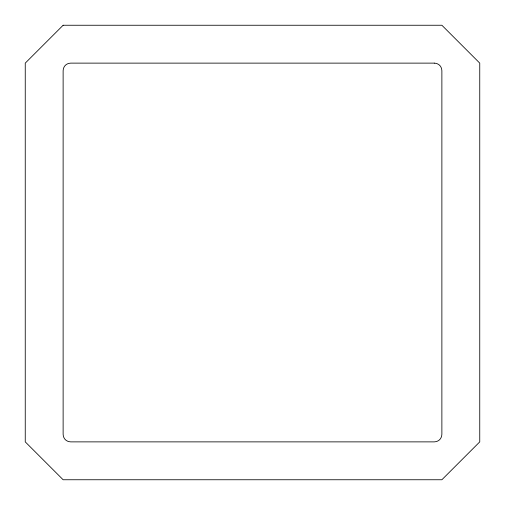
<?xml version="1.0" encoding="UTF-8"?>
<svg xmlns="http://www.w3.org/2000/svg" width="505" height="505" viewBox="0 0 505 505"><rect width="100%" height="100%" fill="white"/><g stroke="black" fill="none" stroke-linecap="round" stroke-linejoin="round"><path stroke-width="0.76" d="M63.125 25.25L25.25 63.125L25.25 441.875L63.125 479.75L441.875 479.75L479.75 441.875L479.75 63.125L441.875 25.25L63.125 25.25M434.3 63.125L70.7 63.125A7.449 7.449 0 0 0 63.125 70.7L63.125 434.3A7.449 7.449 0 0 0 70.7 441.875L434.3 441.875A7.449 7.449 0 0 0 441.875 434.3L441.875 70.7A7.449 7.449 0 0 0 434.3 63.125"/></g></svg>
